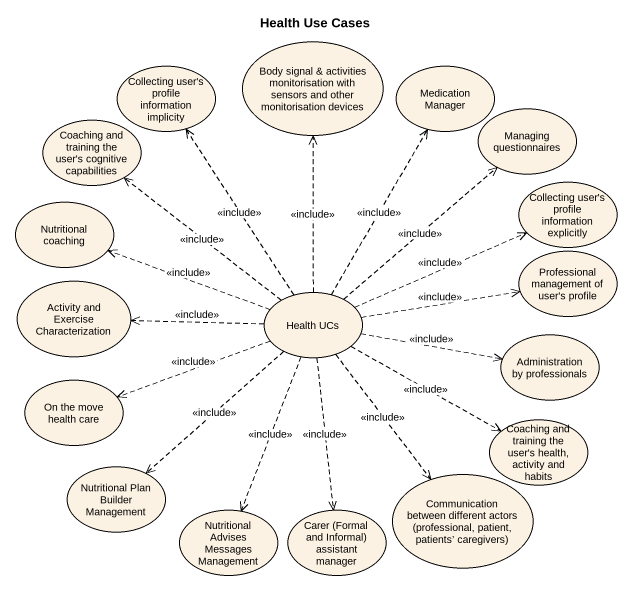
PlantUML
@startuml
title Health Use Cases
usecase "Body signal & activities monitorisation with sensors and other monitorisation devices" as Body_signal_activities
usecase "Collecting user's profile information implicity" as Collecting_user_s_profile
usecase "Medication Manager" as Medication_Manager
usecase "Coaching and training the user's cognitive capabilities" as Coaching_and_training_the
usecase "Managing questionnaires" as Managing_questionnaires
usecase "Nutritional coaching" as Nutritional_coaching
usecase "Collecting user's profile information explicitly" as Collecting_user_s_profile_2
usecase "Professional management of user's profile" as Professional_management_of
usecase "Activity and Exercise Characterization" as Activity_and_Exercise
usecase "Health UCs" as Health_UCs
usecase "Administration by professionals" as Administration_by
usecase "On the move health care" as On_the_move_health_care
usecase "Coaching and training the user's health, activity and habits" as Coaching_and_training_the_2
usecase "Nutritional Plan Builder Management" as Nutritional_Plan_Builder
usecase "Communication between different actors (professional, patient, patients’ caregivers)" as Communication_between
usecase "Nutritional Advises Messages Management" as Nutritional_Advises
usecase "Carer (Formal and Informal) assistant manager" as Carer_Formal_and_Informal
Health_UCs .up.> Body_signal_activities : <<include>>
Health_UCs .up.> Collecting_user_s_profile : <<include>>
Health_UCs .up.> Medication_Manager : <<include>>
Health_UCs .up.> Coaching_and_training_the : <<include>>
Health_UCs .up.> Managing_questionnaires : <<include>>
Health_UCs .left.> Nutritional_coaching : <<include>>
Health_UCs .right.> Collecting_user_s_profile_2 : <<include>>
Health_UCs .right.> Professional_management_of : <<include>>
Health_UCs .left.> Activity_and_Exercise : <<include>>
Health_UCs .right.> Administration_by : <<include>>
Health_UCs .left.> On_the_move_health_care : <<include>>
Health_UCs .right.> Coaching_and_training_the_2 : <<include>>
Health_UCs ..> Nutritional_Plan_Builder : <<include>>
Health_UCs ..> Communication_between : <<include>>
Health_UCs ..> Nutritional_Advises : <<include>>
Health_UCs ..> Carer_Formal_and_Informal : <<include>>
@enduml
